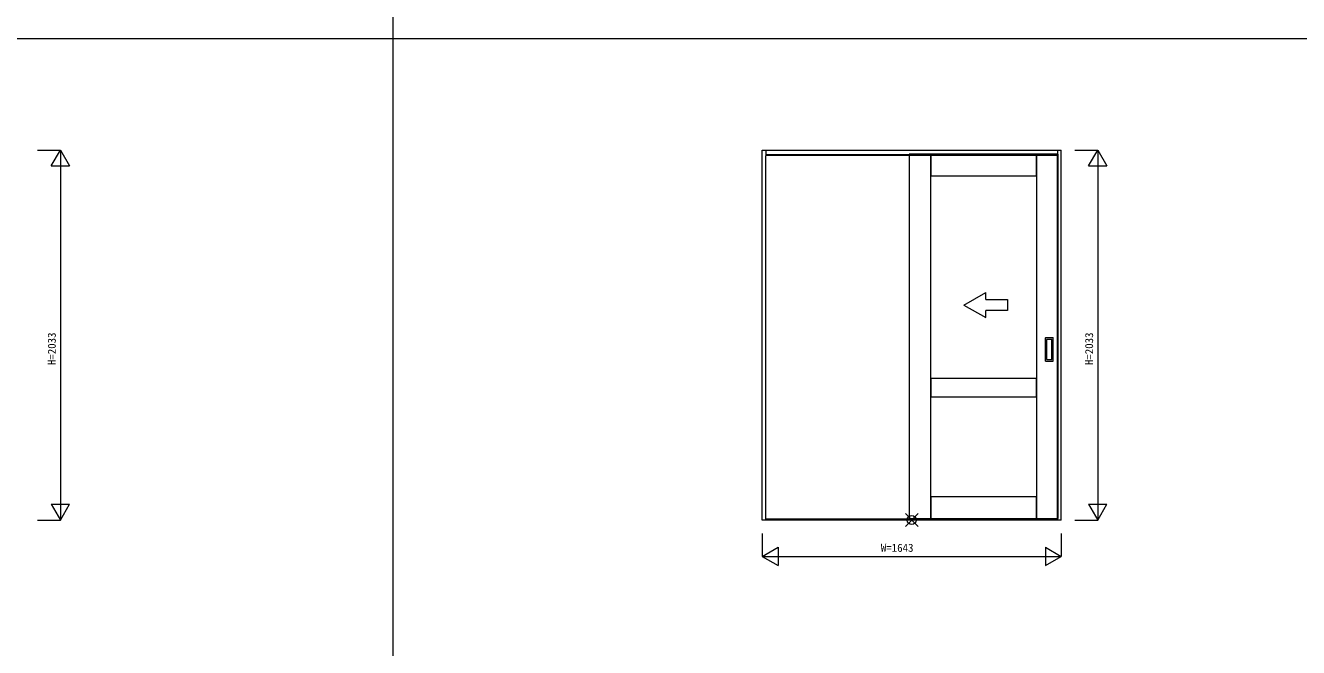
# Model space of a CAD drawing. Units: millimetres, scale not verified. Extents: x -14341 to 14341, y -10000 to 10000.
# Drawn here: x -4961 to 2035, y -3419 to 1 of the extents above; entities that cross this region are included whole.
import ezdxf
from ezdxf.enums import TextEntityAlignment as Align

# ---------------------------------------------------------------- set-up
doc = ezdxf.new("R2010")
doc.units = ezdxf.units.MM
doc.header["$LTSCALE"] = 50
for name, color, linetype, lineweight in [('0-1_YKK_F1', 7, 'Continuous', 18), ('0-2_YKK_IN', 1, 'Continuous', 18), ('0-3_YKK_A1', 4, 'Continuous', 18), ('0-4_YKK_N1', 2, 'Continuous', 18)]:
    doc.layers.add(name, color=color, linetype=linetype, lineweight=lineweight)
doc.styles.add('ＭＳ ゴシック', font='')
doc.styles.get('ＭＳ ゴシック').set_extended_font_data('MS Gothic')

msp = doc.modelspace()

# ---------------------------------------------------------------- linework, layer by layer
at = {"layer": '0-1_YKK_F1'}
for p, q in [((-2940.51, -10000), (-2940.51, 9500)), ((-14340.51, -70), (14159.49, -70))]:
    msp.add_line(p, q, dxfattribs=at)
at = {"layer": '0-2_YKK_IN'}
for p, q in [((-125.86, -2752.86), (-55.15, -2682.14)), ((-125.86, -2682.14), (-55.15, -2752.86))]:
    msp.add_line(p, q, dxfattribs=at)
msp.add_circle((-90.51, -2717.5), 25, dxfattribs=at)
at = {"layer": '0-3_YKK_A1'}
for p, q in [((-912.01, -684.5), (730.99, -684.5)), ((-912.01, -2717.5), (-912.01, -684.5)), ((-892.01, -684.5), (-892.01, -714.5)), ((710.99, -684.5), (710.99, -714.5)), ((730.99, -2717.5), (730.99, -684.5)), ((-892.01, -708.5), (710.99, -708.5)), ((-892.01, -711.5), (710.99, -711.5)), ((-892.01, -2713.5), (-892.01, -714.5)), ((710.99, -2713.5), (710.99, -714.5)), ((195.51, -1535.78), (315.51, -1466.5)), ((315.51, -1505.78), (315.51, -1466.5)), ((195.51, -1535.78), (315.51, -1605.06)), ((315.51, -1605.06), (315.51, -1565.78)), ((643.49, -1843.5), (643.49, -1715.5)), ((644.49, -1714.5), (684.49, -1714.5)), ((649.49, -1725.5), (649.49, -1833.5)), ((678.49, -1724.5), (650.49, -1724.5)), ((679.49, -1833.5), (679.49, -1725.5)), ((685.49, -1843.5), (685.49, -1715.5)), ((644.49, -1844.5), (684.49, -1844.5)), ((650.49, -1834.5), (678.49, -1834.5)), ((730.99, -2717.5), (-912.01, -2717.5)), ((-892.01, -2717.5), (-892.01, -2713.5)), ((710.99, -2713.5), (-892.01, -2713.5)), ((710.99, -2717.5), (710.99, -2713.5))]:
    msp.add_line(p, q, dxfattribs=at)
for points in [[(-105.51, -2709.5), (14.49, -2709.5), (14.49, -705.5), (-105.51, -705.5)], [(14.49, -825.5), (594.49, -825.5), (594.49, -705.5), (14.49, -705.5)], [(594.49, -2709.5), (714.49, -2709.5), (714.49, -705.5), (594.49, -705.5)], [(14.49, -2039.5), (594.49, -2039.5), (594.49, -1939.5), (14.49, -1939.5)], [(14.49, -2709.5), (594.49, -2709.5), (594.49, -2589.5), (14.49, -2589.5)]]:
    msp.add_lwpolyline(points, close=True, dxfattribs=at)
for points in [[(-105.51, -722.5), (-105.51, -2709.5), (714.49, -2709.5)], [(315.51, -1505.78), (435.51, -1505.78), (435.51, -1565.78), (315.51, -1565.78)]]:
    msp.add_lwpolyline(points, dxfattribs=at)
for centre, start, end in [((644.49, -1715.5), 90, 180), ((650.49, -1725.5), 90, 180), ((678.49, -1725.5), 360, 90), ((684.49, -1715.5), 0, 90), ((644.49, -1843.5), 180, 270), ((650.49, -1833.5), 180, 270), ((678.49, -1833.5), 270, 360), ((684.49, -1843.5), 270, 0)]:
    msp.add_arc(centre, 1, start, end, dxfattribs=at)
at = {"layer": '0-4_YKK_N1'}
for p, q in [((-4894.01, -684.5), (-4769.01, -684.5)), ((-4769.01, -684.5), (-4769.01, -2717.5)), ((805.99, -684.5), (930.99, -684.5)), ((930.99, -684.5), (930.99, -2717.5)), ((-4819.01, -771.1), (-4719.01, -771.1)), ((880.99, -771.1), (980.99, -771.1)), ((-4819.01, -2630.9), (-4719.01, -2630.9)), ((880.99, -2630.9), (980.99, -2630.9)), ((-4894.01, -2717.5), (-4769.01, -2717.5)), ((805.99, -2717.5), (930.99, -2717.5)), ((730.99, -2792.5), (730.99, -2917.5)), ((-912.01, -2917.5), (-825.41, -2867.5)), ((-825.41, -2867.5), (-825.41, -2967.5)), ((644.39, -2867.5), (730.99, -2917.5)), ((-912.01, -2917.5), (-825.41, -2967.5))]:
    msp.add_line(p, q, dxfattribs=at)
for points in [[(-4819.01, -771.1), (-4769.01, -684.5), (-4719.01, -771.1)], [(880.99, -771.1), (930.99, -684.5), (980.99, -771.1)], [(-4819.01, -2630.9), (-4769.01, -2717.5), (-4719.01, -2630.9)], [(880.99, -2630.9), (930.99, -2717.5), (980.99, -2630.9)], [(-912.01, -2792.5), (-912.01, -2917.5), (730.99, -2917.5)], [(644.39, -2867.5), (644.39, -2967.5), (730.99, -2917.5)]]:
    msp.add_lwpolyline(points, dxfattribs=at)

# ---------------------------------------------------------------- texts
at = {"layer": '0-4_YKK_N1', "color": 7, "style": 'ＭＳ ゴシック'}
for p in [(-4781.01, -1866), (918.99, -1866)]:
    msp.add_text('H=2033', height=43.99, rotation=90, dxfattribs=at).set_placement(p, align=Align.BOTTOM_LEFT)
msp.add_text('W=1643', height=43.99, dxfattribs=at).set_placement((-260.51, -2905.5), align=Align.BOTTOM_LEFT)

doc.saveas('drawing.dxf')
